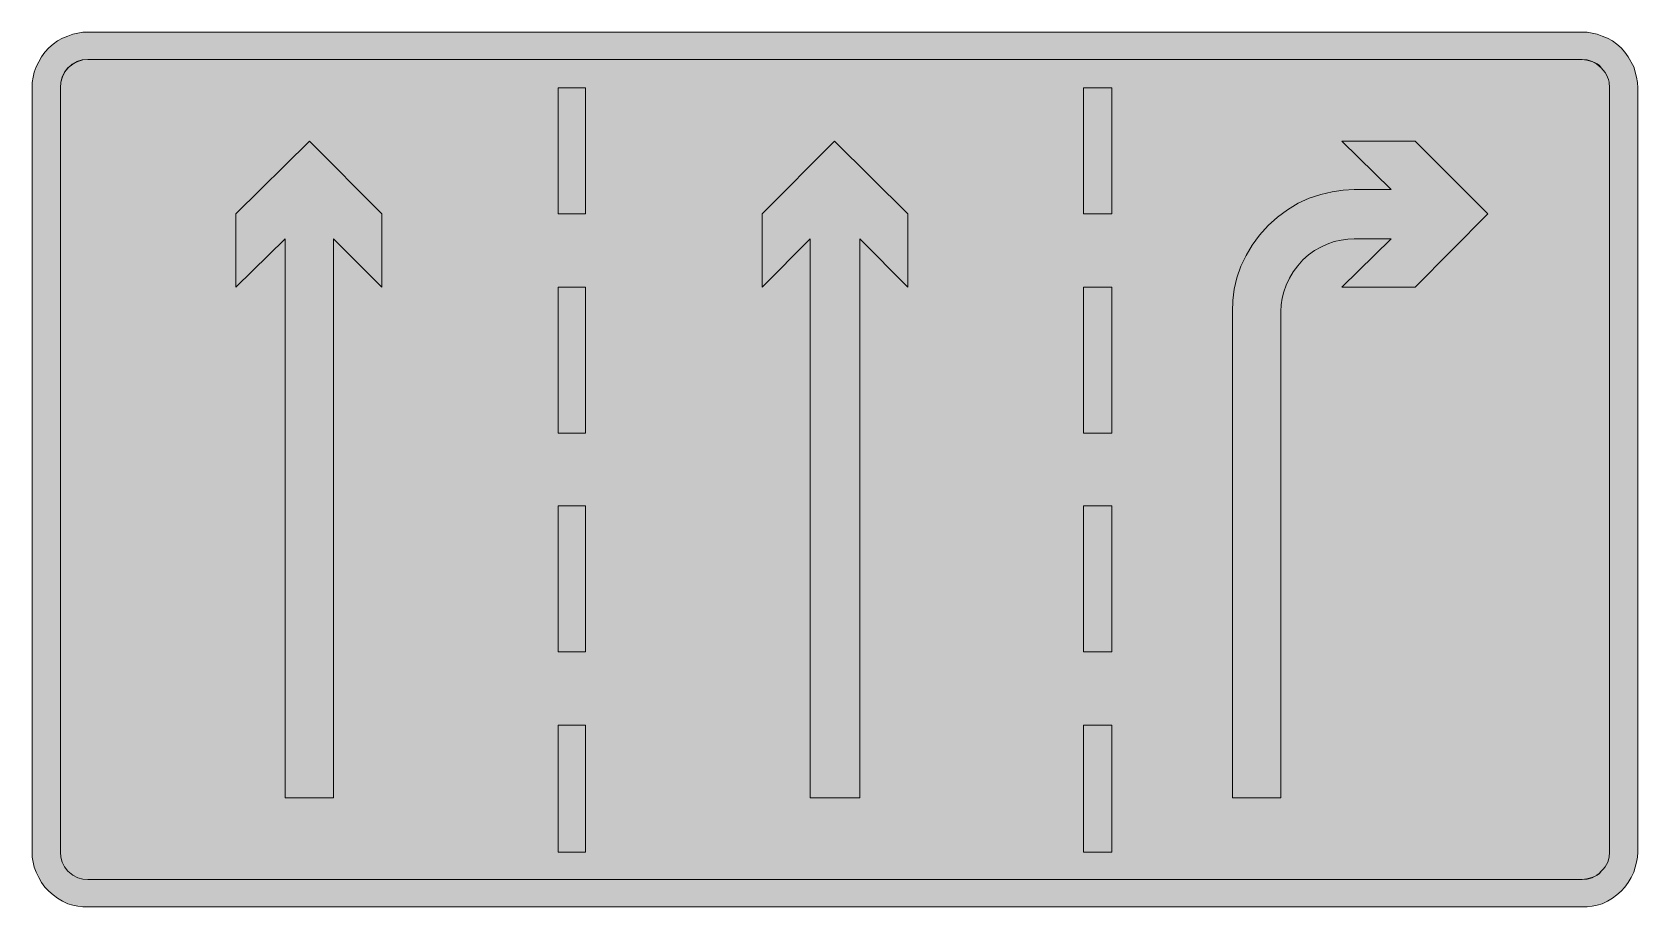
# Model space of a CAD drawing. Header units: metres. Extents: x 55 to 514, y 12 to 262.
import ezdxf

# ---------------------------------------------------------------- set-up
doc = ezdxf.new("R2010")
doc.units = ezdxf.units.M
doc.layers.add('FILL_BLACK_000000', color=7, linetype='Continuous', true_color=0x000000)
doc.layers.add('FILL_WHITE_FFFFFF', color=7, linetype='Continuous', true_color=0xffffff)

msp = doc.modelspace()

# ---------------------------------------------------------------- hatches: boundary and pattern name
at = {"layer": 'FILL_BLACK_000000', "true_color": 0x000000}
h = msp.add_hatch(color=7, dxfattribs=at)
h.dxf.hatch_style = 1
h.paths.add_polyline_path([(499.55, 261.9), (501, 261.7), (502.45, 261.33), (503.85, 260.76), (505.37, 260.2), (506.78, 259.45), (508.07, 258.52), (509.25, 257.46), (510.32, 256.24), (511.27, 254.87), (512.85, 252.06), (513.67, 249.06), (513.95, 247.59), (514.05, 246.06), (514.05, 27.66), (513.95, 26.26), (513.67, 24.81), (512.85, 21.96), (512.12, 20.44), (511.27, 19.04), (510.32, 17.74), (509.25, 16.56), (508.07, 15.49), (506.78, 14.54), (505.37, 13.69), (503.85, 12.96), (502.45, 12.57), (501, 12.28), (499.55, 12.12), (498.15, 12.06), (71.25, 12.06), (69.85, 12.12), (68.4, 12.28), (66.95, 12.57), (65.55, 12.96), (64.03, 13.69), (62.62, 14.54), (61.33, 15.49), (60.15, 16.56), (58.95, 17.74), (58.01, 19.04), (57.24, 20.44), (56.55, 21.96), (55.98, 23.36), (55.61, 24.81), (55.41, 26.26), (55.35, 27.66), (55.35, 246.06), (55.41, 247.59), (55.61, 249.06), (55.98, 250.53), (56.55, 252.06), (58.01, 254.87), (58.95, 256.24), (60.15, 257.46), (61.33, 258.52), (62.62, 259.45), (64.03, 260.2), (65.55, 260.76), (66.95, 261.33), (68.4, 261.7), (69.85, 261.9), (71.25, 261.96), (498.15, 261.96), (499.55, 261.9)])
h.paths.add_polyline_path([(68.4, 253.52), (66.95, 252.77), (65.55, 251.76), (64.59, 250.53), (63.94, 249.14), (63.57, 247.63), (63.45, 246.06), (63.45, 27.66), (63.57, 26.27), (63.94, 24.85), (64.59, 23.48), (65.55, 22.26), (66.95, 21.13), (68.4, 20.39), (69.85, 19.98), (71.25, 19.86), (498.15, 19.86), (499.54, 19.98), (500.96, 20.39), (502.33, 21.13), (502.96, 21.64), (503.55, 22.26), (504.17, 22.85), (504.68, 23.48), (505.42, 24.85), (505.83, 26.27), (505.95, 27.66), (505.95, 246.06), (505.87, 247.67), (505.7, 248.38), (505.35, 249.06), (505.07, 249.74), (504.67, 250.41), (503.55, 251.76), (502.33, 252.77), (500.96, 253.52), (499.54, 254), (498.15, 254.16), (71.25, 254.16), (69.85, 254), (68.4, 253.52)], flags=16)
h = msp.add_hatch(color=7, dxfattribs=at)
h.dxf.hatch_style = 1
h.paths.add_polyline_path([(205.65, 246.06), (213.45, 246.06), (213.45, 210.06), (205.65, 210.06), (205.65, 246.06)])
h = msp.add_hatch(color=7, dxfattribs=at)
h.dxf.hatch_style = 1
h.paths.add_polyline_path([(355.65, 246.06), (363.75, 246.06), (363.75, 210.06), (355.65, 210.06), (355.65, 246.06)])
h = msp.add_hatch(color=7, dxfattribs=at)
h.dxf.hatch_style = 1
h.paths.add_polyline_path([(155.25, 189.06), (141.45, 202.86), (141.45, 43.26), (127.65, 43.26), (127.65, 202.86), (113.55, 189.06), (113.55, 210.06), (134.55, 230.76), (155.25, 210.06), (155.25, 189.06)])
h = msp.add_hatch(color=7, dxfattribs=at)
h.dxf.hatch_style = 1
h.paths.add_polyline_path([(305.55, 189.06), (291.75, 202.86), (291.75, 43.26), (277.65, 43.26), (277.65, 202.86), (263.85, 189.06), (263.85, 210.06), (284.55, 230.76), (305.55, 210.06), (305.55, 189.06)])
h = msp.add_hatch(color=7, dxfattribs=at)
h.dxf.hatch_style = 1
h.paths.add_polyline_path([(471.15, 210.06), (450.45, 189.06), (429.45, 189.06), (443.55, 202.86), (433.05, 202.86), (431.2, 202.79), (429.26, 202.56), (427.27, 202.1), (425.25, 201.36), (423.45, 200.57), (421.69, 199.56), (419.98, 198.32), (418.35, 196.86), (416.88, 195.23), (415.61, 193.49), (414.51, 191.63), (413.55, 189.66), (412.94, 187.81), (412.46, 185.91), (412.16, 184.01), (412.05, 182.16), (412.05, 43.26), (398.25, 43.26), (398.25, 182.16), (398.37, 185.31), (398.77, 188.5), (399.52, 191.74), (400.65, 195.06), (402.12, 198.15), (403.88, 201.14), (405.97, 204), (408.45, 206.76), (411.08, 209.12), (413.96, 211.22), (417.01, 213.05), (420.15, 214.56), (423.47, 215.57), (426.71, 216.32), (429.9, 216.8), (433.05, 216.96), (443.55, 216.96), (429.45, 230.76), (450.45, 230.76), (471.15, 210.06)])
h = msp.add_hatch(color=7, dxfattribs=at)
h.dxf.hatch_style = 1
h.paths.add_polyline_path([(205.65, 189.06), (213.45, 189.06), (213.45, 147.36), (205.65, 147.36), (205.65, 189.06)])
h = msp.add_hatch(color=7, dxfattribs=at)
h.dxf.hatch_style = 1
h.paths.add_polyline_path([(355.65, 189.06), (363.75, 189.06), (363.75, 147.36), (355.65, 147.36), (355.65, 189.06)])
h = msp.add_hatch(color=7, dxfattribs=at)
h.dxf.hatch_style = 1
h.paths.add_polyline_path([(205.65, 126.66), (213.45, 126.66), (213.45, 84.96), (205.65, 84.96), (205.65, 126.66)])
h = msp.add_hatch(color=7, dxfattribs=at)
h.dxf.hatch_style = 1
h.paths.add_polyline_path([(355.65, 126.66), (363.75, 126.66), (363.75, 84.96), (355.65, 84.96), (355.65, 126.66)])
h = msp.add_hatch(color=7, dxfattribs=at)
h.dxf.hatch_style = 1
h.paths.add_polyline_path([(205.65, 63.96), (213.45, 63.96), (213.45, 27.66), (205.65, 27.66), (205.65, 63.96)])
h = msp.add_hatch(color=7, dxfattribs=at)
h.dxf.hatch_style = 1
h.paths.add_polyline_path([(355.65, 63.96), (363.75, 63.96), (363.75, 27.66), (355.65, 27.66), (355.65, 63.96)])
at = {"layer": 'FILL_WHITE_FFFFFF', "true_color": 0xffffff}
h = msp.add_hatch(color=7, dxfattribs=at)
h.dxf.hatch_style = 1
h.paths.add_polyline_path([(498.15, 254.16), (499.5, 253.97), (500.85, 253.56), (501.69, 253.28), (502.42, 252.89), (503.04, 252.38), (503.55, 251.76), (504.67, 250.41), (505.07, 249.74), (505.35, 249.06), (505.7, 248.38), (505.87, 247.67), (505.95, 246.06), (505.95, 27.66), (505.83, 26.27), (505.42, 24.85), (504.68, 23.48), (504.17, 22.85), (503.55, 22.26), (503.04, 21.64), (502.42, 21.14), (501.69, 20.74), (500.85, 20.46), (499.5, 20.05), (498.15, 19.86), (71.25, 19.86), (69.85, 19.98), (68.4, 20.39), (66.95, 21.13), (65.55, 22.26), (64.59, 23.48), (63.94, 24.85), (63.57, 26.27), (63.45, 27.66), (63.45, 246.06), (63.6, 247.7), (64.04, 249.22), (64.73, 250.6), (65.66, 251.8), (66.8, 252.78), (68.13, 253.53), (69.62, 254), (71.25, 254.16), (498.15, 254.16)])

# ---------------------------------------------------------------- linework, layer by layer
at = {"layer": 'FILL_BLACK_000000', "lineweight": 0, "true_color": 0x000000}
for points in [[(499.55, 261.9), (501, 261.7), (502.45, 261.33), (503.85, 260.76), (505.37, 260.2), (506.78, 259.45), (508.07, 258.52), (509.25, 257.46), (510.32, 256.24), (511.27, 254.87), (512.85, 252.06), (513.67, 249.06), (513.95, 247.59), (514.05, 246.06), (514.05, 27.66), (513.95, 26.26), (513.67, 24.81), (512.85, 21.96), (512.12, 20.44), (511.27, 19.04), (510.32, 17.74), (509.25, 16.56), (508.07, 15.49), (506.78, 14.54), (505.37, 13.69), (503.85, 12.96), (502.45, 12.57), (501, 12.28), (499.55, 12.12), (498.15, 12.06), (71.25, 12.06), (69.85, 12.12), (68.4, 12.28), (66.95, 12.57), (65.55, 12.96), (64.03, 13.69), (62.62, 14.54), (61.33, 15.49), (60.15, 16.56), (58.95, 17.74), (58.01, 19.04), (57.24, 20.44), (56.55, 21.96), (55.98, 23.36), (55.61, 24.81), (55.41, 26.26), (55.35, 27.66), (55.35, 246.06), (55.41, 247.59), (55.61, 249.06), (55.98, 250.53), (56.55, 252.06), (58.01, 254.87), (58.95, 256.24), (60.15, 257.46), (61.33, 258.52), (62.62, 259.45), (64.03, 260.2), (65.55, 260.76), (66.95, 261.33), (68.4, 261.7), (69.85, 261.9), (71.25, 261.96), (498.15, 261.96)], [(68.4, 253.52), (66.95, 252.77), (65.55, 251.76), (64.59, 250.53), (63.94, 249.14), (63.57, 247.63), (63.45, 246.06), (63.45, 27.66), (63.57, 26.27), (63.94, 24.85), (64.59, 23.48), (65.55, 22.26), (66.95, 21.13), (68.4, 20.39), (69.85, 19.98), (71.25, 19.86), (498.15, 19.86), (499.54, 19.98), (500.96, 20.39), (502.33, 21.13), (502.96, 21.64), (503.55, 22.26), (504.17, 22.85), (504.68, 23.48), (505.42, 24.85), (505.83, 26.27), (505.95, 27.66), (505.95, 246.06), (505.87, 247.67), (505.7, 248.38), (505.35, 249.06), (505.07, 249.74), (504.67, 250.41), (503.55, 251.76), (502.33, 252.77), (500.96, 253.52), (499.54, 254), (498.15, 254.16), (71.25, 254.16), (69.85, 254)], [(205.65, 246.06), (213.45, 246.06), (213.45, 210.06), (205.65, 210.06)], [(355.65, 246.06), (363.75, 246.06), (363.75, 210.06), (355.65, 210.06)], [(155.25, 189.06), (141.45, 202.86), (141.45, 43.26), (127.65, 43.26), (127.65, 202.86), (113.55, 189.06), (113.55, 210.06), (134.55, 230.76), (155.25, 210.06)], [(305.55, 189.06), (291.75, 202.86), (291.75, 43.26), (277.65, 43.26), (277.65, 202.86), (263.85, 189.06), (263.85, 210.06), (284.55, 230.76), (305.55, 210.06)], [(471.15, 210.06), (450.45, 189.06), (429.45, 189.06), (443.55, 202.86), (433.05, 202.86), (431.2, 202.79), (429.26, 202.56), (427.27, 202.1), (425.25, 201.36), (423.45, 200.57), (421.69, 199.56), (419.98, 198.32), (418.35, 196.86), (416.88, 195.23), (415.61, 193.49), (414.51, 191.63), (413.55, 189.66), (412.94, 187.81), (412.46, 185.91), (412.16, 184.01), (412.05, 182.16), (412.05, 43.26), (398.25, 43.26), (398.25, 182.16), (398.37, 185.31), (398.77, 188.5), (399.52, 191.74), (400.65, 195.06), (402.12, 198.15), (403.88, 201.14), (405.97, 204), (408.45, 206.76), (411.08, 209.12), (413.96, 211.22), (417.01, 213.05), (420.15, 214.56), (423.47, 215.57), (426.71, 216.32), (429.9, 216.8), (433.05, 216.96), (443.55, 216.96), (429.45, 230.76), (450.45, 230.76)], [(205.65, 189.06), (213.45, 189.06), (213.45, 147.36), (205.65, 147.36)], [(355.65, 189.06), (363.75, 189.06), (363.75, 147.36), (355.65, 147.36)], [(205.65, 126.66), (213.45, 126.66), (213.45, 84.96), (205.65, 84.96)], [(355.65, 126.66), (363.75, 126.66), (363.75, 84.96), (355.65, 84.96)], [(205.65, 63.96), (213.45, 63.96), (213.45, 27.66), (205.65, 27.66)], [(355.65, 63.96), (363.75, 63.96), (363.75, 27.66), (355.65, 27.66)]]:
    msp.add_lwpolyline(points, close=True, dxfattribs=at)
at = {"layer": 'FILL_WHITE_FFFFFF', "lineweight": 0, "true_color": 0xffffff}
msp.add_lwpolyline([(498.15, 254.16), (499.5, 253.97), (500.85, 253.56), (501.69, 253.28), (502.42, 252.89), (503.04, 252.38), (503.55, 251.76), (504.67, 250.41), (505.07, 249.74), (505.35, 249.06), (505.7, 248.38), (505.87, 247.67), (505.95, 246.06), (505.95, 27.66), (505.83, 26.27), (505.42, 24.85), (504.68, 23.48), (504.17, 22.85), (503.55, 22.26), (503.04, 21.64), (502.42, 21.14), (501.69, 20.74), (500.85, 20.46), (499.5, 20.05), (498.15, 19.86), (71.25, 19.86), (69.85, 19.98), (68.4, 20.39), (66.95, 21.13), (65.55, 22.26), (64.59, 23.48), (63.94, 24.85), (63.57, 26.27), (63.45, 27.66), (63.45, 246.06), (63.6, 247.7), (64.04, 249.22), (64.73, 250.6), (65.66, 251.8), (66.8, 252.78), (68.13, 253.53), (69.62, 254), (71.25, 254.16)], close=True, dxfattribs=at)

doc.saveas('drawing.dxf')
